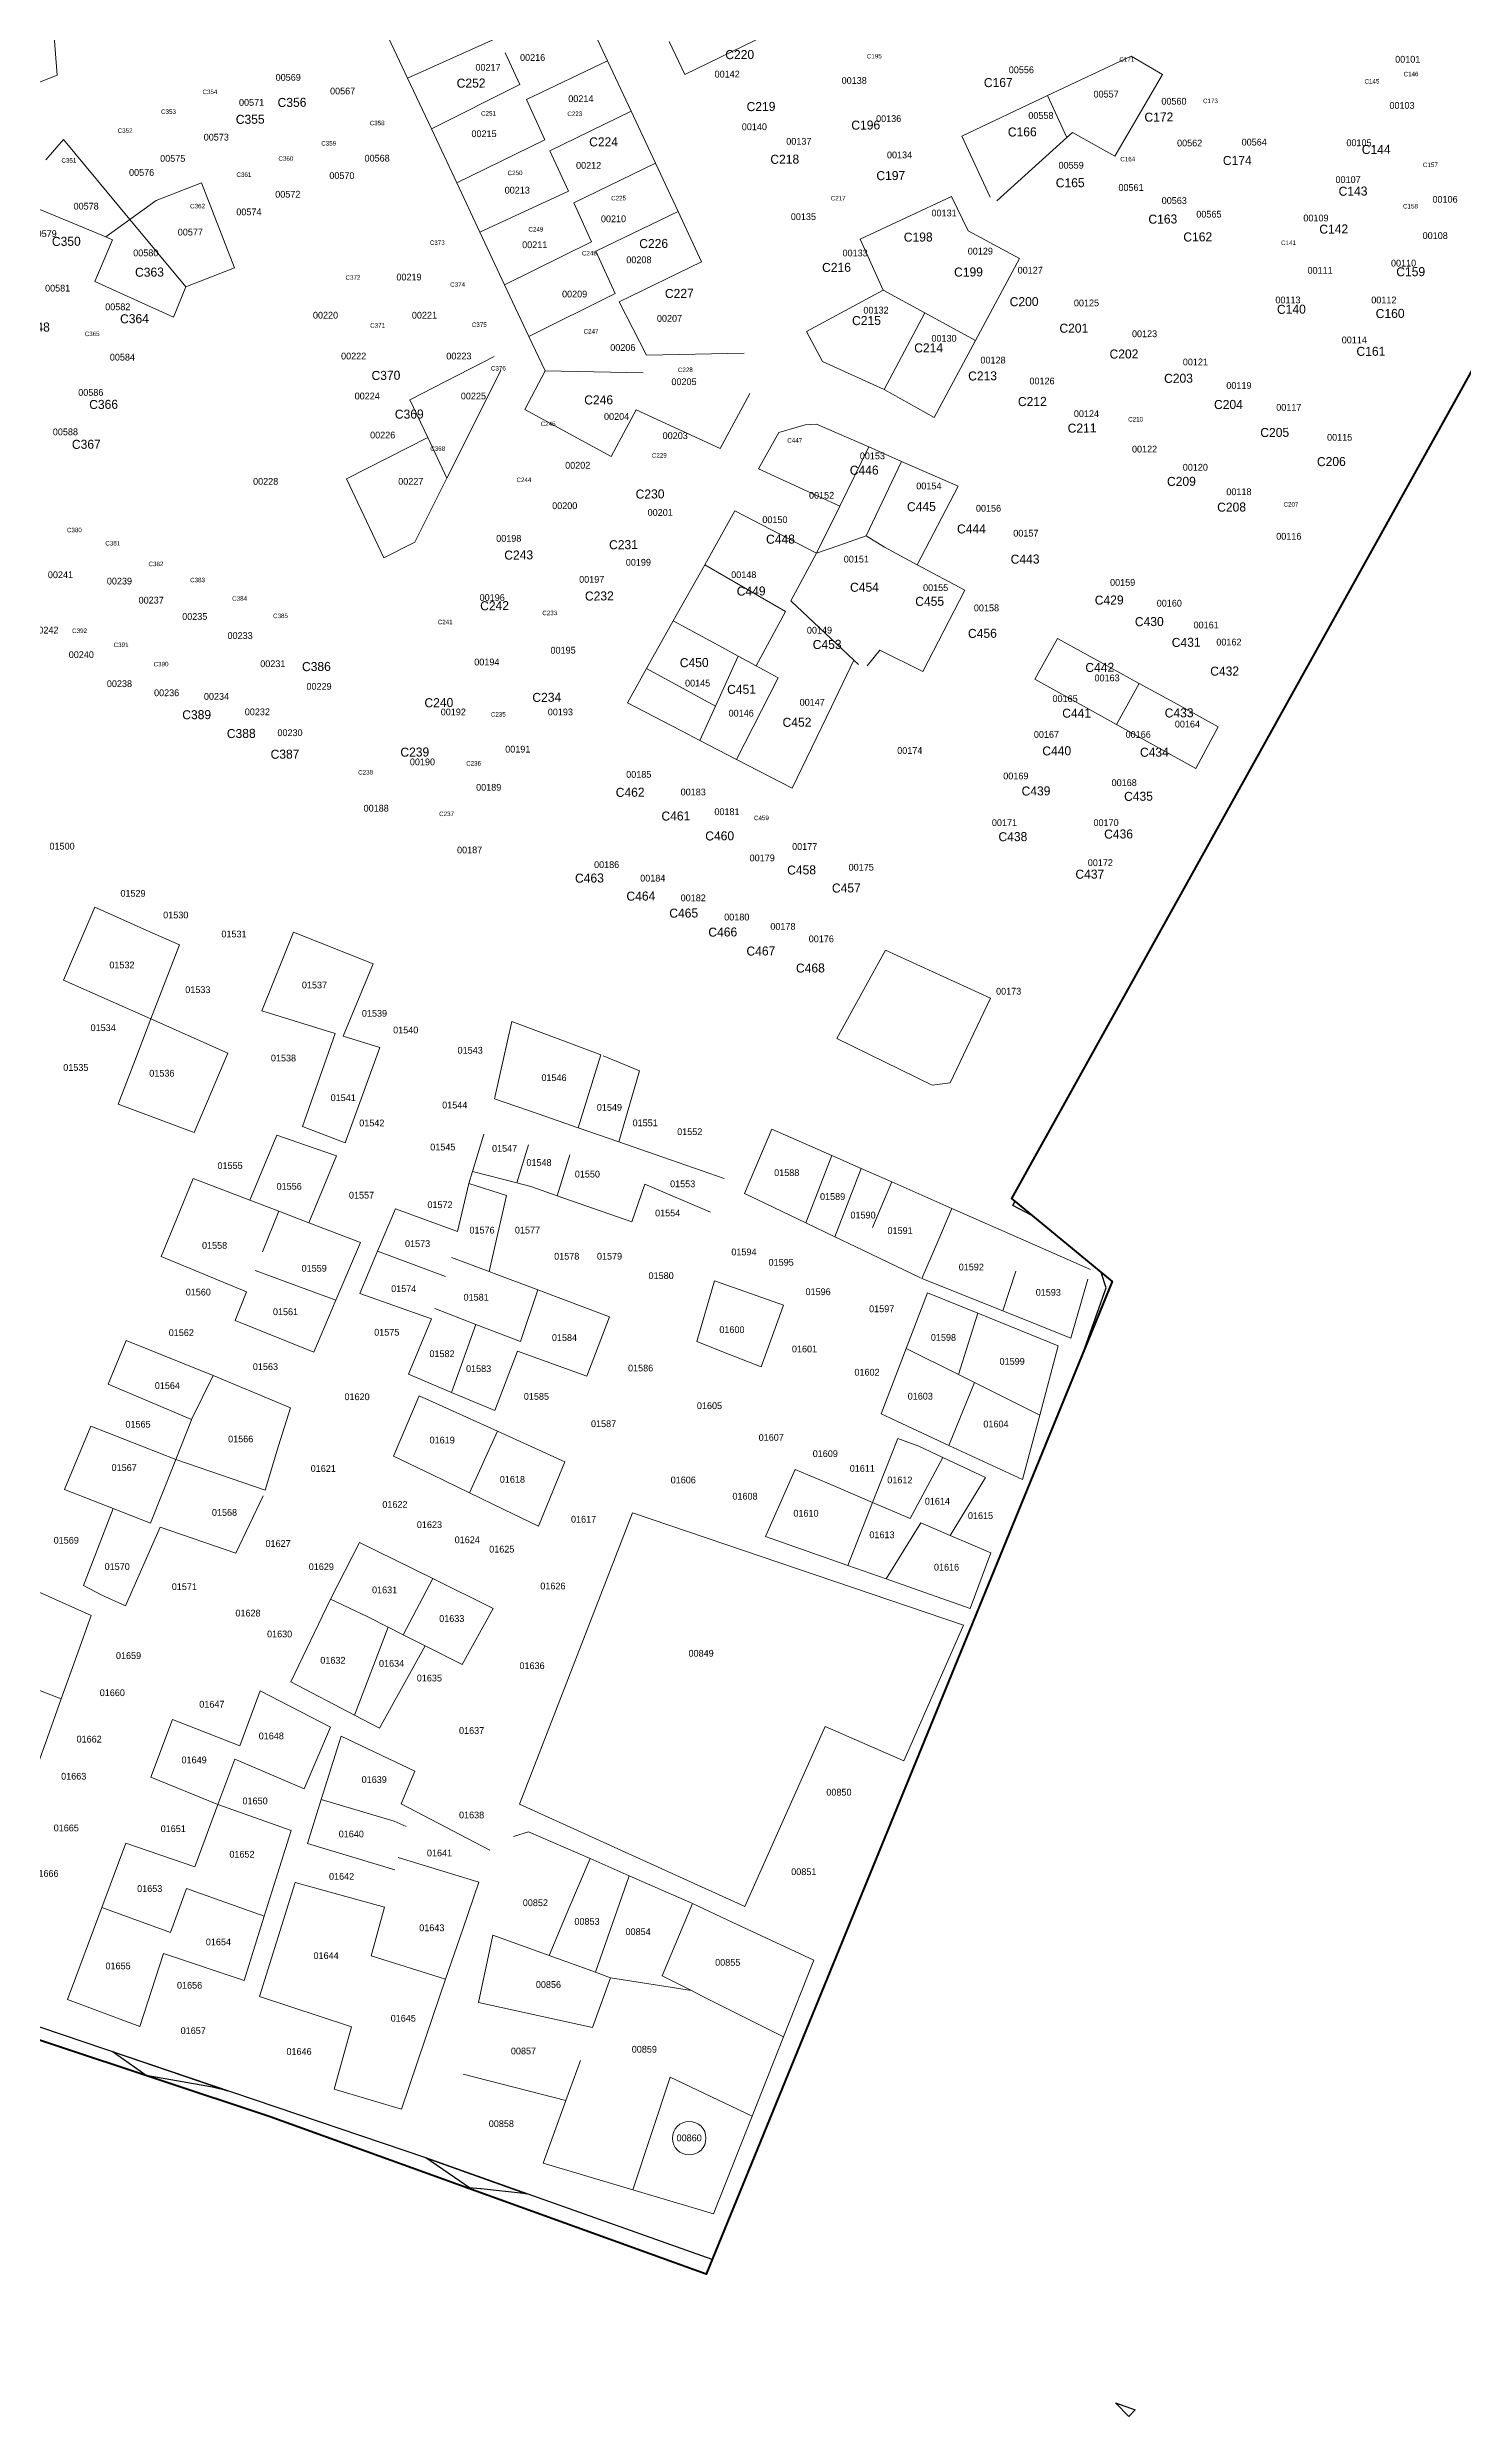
# Model space of a CAD drawing. Header units: metres. Extents: x 245232 to 248406, y 1633796 to 1637634.
# Drawn here: x 247708 to 248022, y 1633796 to 1634322 of the extents above; entities that cross this region are included whole.
import ezdxf
from ezdxf.enums import TextEntityAlignment as Align

# ---------------------------------------------------------------- set-up
doc = ezdxf.new("R2010")
doc.units = ezdxf.units.M
doc.header["$MEASUREMENT"] = 0
doc.layers.add('dernier_num_parc', color=1, linetype='Continuous', lineweight=13)
for name, color, linetype in [('historique_numero_parcelle', 7, 'Continuous'), ('limites_sections', 7, 'Continuous'), ('numero_lot', 7, 'Continuous')]:
    doc.layers.add(name, color=color, linetype=linetype)
doc.layers.add('Limites_Communes', color=7, linetype='Continuous', lineweight=211, plot=False)
doc.layers.add('LIMITES_PARCELLES', color=7, linetype='Continuous', lineweight=0, true_color=0xffffff)
doc.styles.add('Style-FANCY', font='FANCY.shx')
doc.styles.add('Style-WORKING', font='WORKING.shx')

msp = doc.modelspace()

# ---------------------------------------------------------------- linework, layer by layer
at = {"layer": 'dernier_num_parc'}
msp.add_circle((247850.233, 1633858.129), 3.722, dxfattribs=at)
at = {"layer": 'Limites_Communes', "color": 210, "lineweight": 80, "flags": 128}
msp.add_lwpolyline([(248217.239, 1636236.771), (248275.378, 1636195.051), (248148.552, 1635981.39), (248146.604, 1635975.459), (248342.772, 1635633.766), (248361.87, 1635600.5), (248372.369, 1635589.155), (248359.758, 1635572.275), (248054, 1635163), (248403, 1634932), (247921.696, 1634066.369), (247944, 1634048), (247854, 1633828), (247757.314, 1633862.887), (247659.165, 1633895.42), (247213.478, 1634048.88)], dxfattribs=at)
at = {"layer": 'limites_parcelles'}
for p, q in [((247708.32, 1634338), (247710.057, 1634315.366)), ((247787.769, 1634314.734), (247781.223, 1634328.669)), ((247807.875, 1634323.766), (247787.769, 1634314.734)), ((247829.245, 1634324.7), (247832.119, 1634318.563)), ((247849.255, 1634315.508), (247845.781, 1634322.848)), ((247867.494, 1634324.402), (247849.255, 1634315.508)), ((247812.655, 1634313.303), (247809.432, 1634320.358)), ((247832.119, 1634318.563), (247814.169, 1634309.989)), ((247832.119, 1634318.563), (247837.351, 1634307.39)), ((247929.715, 1634310.87), (247948.228, 1634319.594)), ((247948.228, 1634319.594), (247955.196, 1634315.569)), ((247710.057, 1634315.366), (247703.567, 1634312.794)), ((247793.067, 1634303.457), (247787.769, 1634314.734)), ((247793.067, 1634303.457), (247812.655, 1634313.303)), ((247955.196, 1634315.569), (247944.644, 1634297.429)), ((247814.169, 1634309.989), (247818.249, 1634301.059)), ((247837.351, 1634307.39), (247819.354, 1634298.639)), ((247837.351, 1634307.39), (247842.734, 1634295.893)), ((247910.662, 1634301.892), (247929.715, 1634310.87)), ((247933.96, 1634301.558), (247929.715, 1634310.87)), ((247798.69, 1634291.488), (247793.067, 1634303.457)), ((247916.954, 1634288.32), (247910.662, 1634301.892)), ((247933.96, 1634301.558), (247918.455, 1634287.546)), ((247935.211, 1634302.688), (247933.96, 1634301.558)), ((247944.644, 1634297.429), (247935.211, 1634302.688)), ((247707.536, 1634296.654), (247711.505, 1634301.152)), ((247711.505, 1634301.152), (247726.221, 1634283.421)), ((247818.249, 1634301.059), (247798.69, 1634291.488)), ((247819.354, 1634298.639), (247823.445, 1634289.686)), ((247732.01, 1634287.607), (247742.106, 1634291.554)), ((247742.106, 1634291.554), (247749.442, 1634272.654)), ((247803.808, 1634280.594), (247798.69, 1634291.488)), ((247842.734, 1634295.893), (247824.644, 1634287.061)), ((247842.734, 1634295.893), (247847.772, 1634285.135)), ((247720.867, 1634279.549), (247703.179, 1634286.902)), ((247726.221, 1634283.421), (247732.01, 1634287.607)), ((247823.445, 1634289.686), (247803.808, 1634280.594)), ((247824.644, 1634287.061), (247828.577, 1634278.453)), ((247888.151, 1634279.02), (247908.399, 1634288.48)), ((247908.399, 1634288.48), (247912.059, 1634280.912)), ((247726.221, 1634283.421), (247720.867, 1634279.549)), ((247738.625, 1634268.476), (247726.221, 1634283.421)), ((247809.285, 1634268.937), (247803.808, 1634280.594)), ((247847.772, 1634285.135), (247829.537, 1634276.352)), ((247847.772, 1634285.135), (247852.989, 1634273.994)), ((247912.059, 1634280.912), (247923.446, 1634274.746)), ((247718.446, 1634269.647), (247722.369, 1634278.925)), ((247722.369, 1634278.925), (247720.867, 1634279.549)), ((247828.577, 1634278.453), (247809.285, 1634268.937)), ((247829.537, 1634276.352), (247833.813, 1634266.99)), ((247893.274, 1634267.763), (247888.151, 1634279.02)), ((247749.442, 1634272.654), (247738.625, 1634268.476)), ((247852.989, 1634273.994), (247834.669, 1634265.117)), ((247923.446, 1634274.746), (247913.69, 1634256.577)), ((247735.897, 1634261.76), (247718.446, 1634269.647)), ((247738.625, 1634268.476), (247735.897, 1634261.76)), ((247814.686, 1634257.439), (247809.285, 1634268.937)), ((247833.813, 1634266.99), (247814.686, 1634257.439)), ((247834.669, 1634265.117), (247840.754, 1634253.343)), ((247876.208, 1634258.554), (247893.274, 1634267.763)), ((247902.444, 1634262.739), (247893.274, 1634267.763)), ((247893.439, 1634245.72), (247902.444, 1634262.739)), ((247913.69, 1634256.577), (247902.444, 1634262.739)), ((247818.264, 1634249.823), (247814.686, 1634257.439)), ((247879.78, 1634251.94), (247876.208, 1634258.554)), ((247913.69, 1634256.577), (247904.526, 1634239.512)), ((247788.267, 1634243.433), (247806.975, 1634253.022)), ((247808.475, 1634249.955), (247796.521, 1634226.049)), ((247813.821, 1634241.277), (247818.264, 1634249.823)), ((247840.029, 1634249.418), (247818.264, 1634249.823)), ((247840.754, 1634253.343), (247862.45, 1634253.792)), ((247893.429, 1634245.7), (247879.78, 1634251.94)), ((247863.641, 1634244.796), (247857.12, 1634232.637)), ((247893.439, 1634245.72), (247893.429, 1634245.7)), ((247904.526, 1634239.512), (247893.439, 1634245.72)), ((247792.249, 1634235.046), (247788.267, 1634243.433)), ((247832.926, 1634230.855), (247813.821, 1634241.277)), ((247838.505, 1634241.172), (247832.926, 1634230.855)), ((247857.12, 1634232.637), (247838.505, 1634241.172)), ((247774.245, 1634225.888), (247792.249, 1634235.046)), ((247792.249, 1634235.046), (247796.521, 1634226.049)), ((247865.609, 1634228.148), (247870.123, 1634236.197)), ((247870.123, 1634236.197), (247875.944, 1634237.917)), ((247875.944, 1634237.917), (247878.457, 1634238.049)), ((247878.457, 1634238.049), (247890.044, 1634232.978)), ((247883.605, 1634219.886), (247865.609, 1634228.148)), ((247883.605, 1634219.886), (247890.044, 1634232.978)), ((247889.438, 1634213.259), (247897.338, 1634229.786)), ((247890.044, 1634232.978), (247897.338, 1634229.786)), ((247897.338, 1634229.786), (247909.871, 1634224.301)), ((247782.546, 1634208.416), (247774.245, 1634225.888)), ((247796.521, 1634226.049), (247789.425, 1634211.855)), ((247909.871, 1634224.301), (247900.772, 1634206.869)), ((247853.669, 1634206.852), (247860.362, 1634218.789)), ((247860.362, 1634218.789), (247878.458, 1634209.422)), ((247878.458, 1634209.422), (247883.605, 1634219.886)), ((247883.432, 1634211.161), (247889.438, 1634213.259)), ((247889.438, 1634213.259), (247893.539, 1634210.745)), ((247789.425, 1634211.855), (247782.546, 1634208.416)), ((247878.458, 1634209.422), (247872.797, 1634198.86)), ((247878.458, 1634209.422), (247883.432, 1634211.161)), ((247893.539, 1634210.745), (247900.772, 1634206.869)), ((247846.71, 1634194.442), (247853.669, 1634206.852)), ((247853.669, 1634206.852), (247871.555, 1634196.541)), ((247900.772, 1634206.869), (247911.336, 1634201.209)), ((247871.555, 1634196.541), (247865.085, 1634184.468)), ((247872.797, 1634198.86), (247886.749, 1634185.733)), ((247911.336, 1634201.209), (247902.042, 1634183.221)), ((247840.798, 1634183.897), (247846.71, 1634194.442)), ((247846.71, 1634194.442), (247857.651, 1634188.503)), ((247856.039, 1634175.515), (247861.078, 1634186.643)), ((247857.651, 1634188.503), (247861.078, 1634186.643)), ((247865.085, 1634184.468), (247861.078, 1634186.643)), ((247892.48, 1634187.91), (247889.702, 1634184.471)), ((247902.042, 1634183.221), (247892.48, 1634187.91)), ((247926.85, 1634181.511), (247931.876, 1634190.531)), ((247931.876, 1634190.531), (247941.446, 1634185.279)), ((247836.521, 1634176.269), (247840.798, 1634183.897)), ((247856.039, 1634175.515), (247840.798, 1634183.897)), ((247860.739, 1634163.721), (247869.931, 1634181.838)), ((247869.931, 1634181.838), (247865.085, 1634184.468)), ((247886.749, 1634185.733), (247881.763, 1634175.415)), ((247886.749, 1634185.733), (247887.76, 1634184.782)), ((247944.992, 1634171.444), (247926.85, 1634181.511)), ((247941.446, 1634185.279), (247950.022, 1634180.573)), ((247848.376, 1634170.126), (247836.521, 1634176.269)), ((247852.606, 1634167.935), (247856.039, 1634175.515)), ((247881.763, 1634175.415), (247873.033, 1634157.351)), ((247944.992, 1634171.444), (247950.022, 1634180.573)), ((247950.022, 1634180.573), (247958.548, 1634175.894)), ((247958.548, 1634175.894), (247967.552, 1634170.953)), ((247962.564, 1634161.695), (247944.992, 1634171.444)), ((247967.552, 1634170.953), (247962.564, 1634161.695)), ((247852.606, 1634167.935), (247848.376, 1634170.126)), ((247860.739, 1634163.721), (247852.606, 1634167.935)), ((247873.033, 1634157.351), (247860.739, 1634163.721)), ((247711.518, 1634114.788), (247718.425, 1634130.958)), ((247718.425, 1634130.958), (247730.611, 1634125.528)), ((247730.611, 1634125.528), (247737.176, 1634122.602)), ((247755.472, 1634108.022), (247762.479, 1634125.427)), ((247762.479, 1634125.427), (247780.141, 1634118.428)), ((247737.176, 1634122.602), (247730.87, 1634106.205)), ((247780.141, 1634118.428), (247773.533, 1634102.387)), ((247882.939, 1634101.835), (247893.787, 1634121.414)), ((247893.787, 1634121.414), (247917.071, 1634110.831)), ((247730.87, 1634106.205), (247711.518, 1634114.788)), ((247771.733, 1634102.949), (247755.472, 1634108.022)), ((247917.071, 1634110.831), (247908.075, 1634092.045)), ((247727.297, 1634096.915), (247730.87, 1634106.205)), ((247730.87, 1634106.205), (247747.911, 1634098.645)), ((247764.499, 1634082.334), (247771.733, 1634102.949)), ((247773.533, 1634102.387), (247781.609, 1634099.868)), ((247807.069, 1634088.5), (247810.892, 1634105.625)), ((247810.892, 1634105.625), (247830.644, 1634098.228)), ((247723.597, 1634087.295), (247727.297, 1634096.915)), ((247747.911, 1634098.645), (247743.165, 1634087.433)), ((247781.609, 1634099.868), (247773.965, 1634078.712)), ((247830.644, 1634098.228), (247825.63, 1634082.071)), ((247831.139, 1634098.042), (247839.24, 1634094.703)), ((247904.106, 1634091.516), (247882.939, 1634101.835)), ((247839.24, 1634094.703), (247834.622, 1634078.956)), ((247908.075, 1634092.045), (247904.106, 1634091.516)), ((247740.484, 1634081.009), (247723.597, 1634087.295)), ((247743.165, 1634087.433), (247740.484, 1634081.009)), ((247816.706, 1634085.162), (247807.069, 1634088.5)), ((247773.965, 1634078.712), (247764.499, 1634082.334)), ((247825.63, 1634082.071), (247816.706, 1634085.162)), ((247825.63, 1634082.071), (247834.622, 1634078.956)), ((247862.492, 1634067.483), (247868.577, 1634081.771)), ((247868.577, 1634081.771), (247881.879, 1634075.917)), ((247752.84, 1634066.015), (247758.76, 1634080.422)), ((247758.76, 1634080.422), (247765.117, 1634078.239)), ((247765.117, 1634078.239), (247771.99, 1634075.879)), ((247771.99, 1634075.879), (247765.866, 1634061.047)), ((247802.189, 1634072.421), (247804.691, 1634080.665)), ((247814.58, 1634078.291), (247811.979, 1634069.886)), ((247820.96, 1634067.023), (247823.772, 1634076.083)), ((247834.622, 1634078.956), (247842.683, 1634076.164)), ((247842.683, 1634076.164), (247857.985, 1634070.864)), ((247881.879, 1634075.917), (247876.072, 1634060.992)), ((247881.879, 1634075.917), (247888.351, 1634073.069)), ((247736.608, 1634061.987), (247740.262, 1634070.812)), ((247740.262, 1634070.812), (247752.84, 1634066.015)), ((247801.373, 1634069.732), (247802.189, 1634072.421)), ((247811.979, 1634069.886), (247802.189, 1634072.421)), ((247882.539, 1634057.901), (247888.351, 1634073.069)), ((247888.351, 1634073.069), (247895.168, 1634070.069)), ((247752.84, 1634066.015), (247759.236, 1634063.575)), ((247798.879, 1634059.067), (247801.373, 1634069.732)), ((247801.373, 1634069.732), (247801.373, 1634069.732)), ((247801.373, 1634069.732), (247809.707, 1634067.086)), ((247809.707, 1634067.086), (247805.862, 1634050.2)), ((247815.131, 1634069.071), (247811.979, 1634069.886)), ((247820.96, 1634067.023), (247815.131, 1634069.071)), ((247837.487, 1634061.218), (247820.96, 1634067.023)), ((247840.384, 1634069.549), (247837.487, 1634061.218)), ((247854.962, 1634063.358), (247840.384, 1634069.549)), ((247865.427, 1634066.08), (247862.492, 1634067.483)), ((247876.072, 1634060.992), (247865.427, 1634066.08)), ((247895.168, 1634070.069), (247890.857, 1634059.974)), ((247895.168, 1634070.069), (247908.493, 1634064.205)), ((247733.111, 1634053.54), (247736.608, 1634061.987)), ((247759.236, 1634063.575), (247755.636, 1634054.6)), ((247759.236, 1634063.575), (247765.866, 1634061.047)), ((247765.866, 1634061.047), (247777.313, 1634056.681)), ((247781.143, 1634054.758), (247785.1, 1634064.147)), ((247785.1, 1634064.147), (247798.879, 1634059.067)), ((247882.539, 1634057.901), (247876.072, 1634060.992)), ((247876.072, 1634060.992), (247876.072, 1634060.992)), ((247905.343, 1634056.887), (247908.493, 1634064.205)), ((247908.493, 1634064.205), (247924.935, 1634056.969)), ((247777.313, 1634056.681), (247771.889, 1634043.852)), ((247777.175, 1634045.343), (247781.143, 1634054.758)), ((247781.143, 1634054.758), (247796.162, 1634049.139)), ((247888.712, 1634054.951), (247882.539, 1634057.901)), ((247882.539, 1634057.901), (247882.539, 1634057.901)), ((247901.518, 1634048.83), (247888.712, 1634054.951)), ((247901.823, 1634048.708), (247905.343, 1634056.887)), ((247924.935, 1634056.969), (247939.221, 1634050.682)), ((247752.077, 1634045.726), (247733.111, 1634053.54)), ((247753.981, 1634050.473), (247771.889, 1634043.852)), ((247797.537, 1634053.328), (247805.862, 1634050.2)), ((247805.862, 1634050.2), (247806.973, 1634049.783)), ((247806.973, 1634049.783), (247816.655, 1634046.145)), ((247922.692, 1634050.28), (247919.755, 1634041.521)), ((247749.526, 1634039.364), (247752.077, 1634045.726)), ((247793.084, 1634039.761), (247777.175, 1634045.343)), ((247812.842, 1634034.692), (247816.655, 1634046.145)), ((247816.655, 1634046.145), (247832.532, 1634040.181)), ((247851.909, 1634034.675), (247855.816, 1634048.16)), ((247855.816, 1634048.16), (247863.807, 1634045.337)), ((247863.807, 1634045.337), (247871.164, 1634042.737)), ((247898.358, 1634033.165), (247903.106, 1634045.518)), ((247919.755, 1634041.521), (247901.823, 1634048.708)), ((247903.106, 1634045.518), (247914.205, 1634041.009)), ((247938.598, 1634048.509), (247934.856, 1634035.468)), ((247767.025, 1634032.346), (247749.526, 1634039.364)), ((247771.889, 1634043.852), (247767.025, 1634032.346)), ((247787.971, 1634027.459), (247793.084, 1634039.761)), ((247802.936, 1634038.511), (247793.826, 1634042.022)), ((247832.532, 1634040.181), (247827.509, 1634027.023)), ((247871.164, 1634042.737), (247866.17, 1634029.09)), ((247909.949, 1634027.378), (247914.205, 1634041.009)), ((247914.205, 1634041.009), (247921.711, 1634037.96)), ((247934.856, 1634035.468), (247919.755, 1634041.521)), ((247721.384, 1634025.219), (247725.393, 1634034.901)), ((247725.393, 1634034.901), (247744.639, 1634027.18)), ((247797.536, 1634023.433), (247802.936, 1634038.511)), ((247802.936, 1634038.511), (247812.842, 1634034.692)), ((247859.193, 1634031.822), (247851.909, 1634034.675)), ((247921.711, 1634037.96), (247932.077, 1634033.749)), ((247932.077, 1634033.749), (247927.962, 1634018.384)), ((247812.134, 1634032.564), (247807.126, 1634019.396)), ((247827.509, 1634027.023), (247812.134, 1634032.564)), ((247866.17, 1634029.09), (247859.193, 1634031.822)), ((247892.787, 1634018.667), (247898.346, 1634033.133)), ((247898.346, 1634033.133), (247898.358, 1634033.165)), ((247898.358, 1634033.165), (247909.949, 1634027.378)), ((247739.86, 1634017.398), (247721.384, 1634025.219)), ((247744.639, 1634027.18), (247739.86, 1634017.398)), ((247744.639, 1634027.18), (247761.788, 1634020.026)), ((247797.536, 1634023.433), (247787.971, 1634027.459)), ((247807.126, 1634019.396), (247797.536, 1634023.433)), ((247913.484, 1634025.613), (247907.814, 1634011.693)), ((247909.949, 1634027.378), (247913.484, 1634025.613)), ((247917.609, 1634023.553), (247913.484, 1634025.613)), ((247927.962, 1634018.384), (247917.609, 1634023.553)), ((247761.788, 1634020.026), (247759.197, 1634011.606)), ((247784.691, 1634009.302), (247790.341, 1634022.672)), ((247790.341, 1634022.672), (247798.577, 1634018.95)), ((247798.577, 1634018.95), (247807.756, 1634014.802)), ((247907.814, 1634011.693), (247892.787, 1634018.667)), ((247927.962, 1634018.384), (247924.14, 1634004.115)), ((247711.732, 1634001.906), (247717.529, 1634015.908)), ((247717.529, 1634015.908), (247736.384, 1634008.553)), ((247736.384, 1634008.553), (247739.896, 1634017.383)), ((247739.896, 1634017.383), (247739.86, 1634017.398)), ((247801.515, 1634001.166), (247807.756, 1634014.802)), ((247807.756, 1634014.802), (247822.656, 1634008.069)), ((247890.894, 1633999.036), (247896.467, 1634013.229)), ((247896.467, 1634013.229), (247901.121, 1634011.524)), ((247730.775, 1633994.477), (247736.384, 1634008.553)), ((247756.174, 1634001.78), (247736.384, 1634008.553)), ((247759.197, 1634011.606), (247756.174, 1634001.78)), ((247793.296, 1634005.141), (247784.691, 1634009.302)), ((247822.656, 1634008.069), (247816.833, 1633993.758)), ((247906.455, 1634009.023), (247899.194, 1633995.512)), ((247901.121, 1634011.524), (247906.455, 1634009.023)), ((247906.455, 1634009.023), (247915.951, 1634004.572)), ((247924.14, 1634004.115), (247907.814, 1634011.693)), ((247801.515, 1634001.166), (247793.296, 1634005.141)), ((247867.182, 1633991.505), (247873.726, 1634006.326)), ((247873.726, 1634006.326), (247882.118, 1634002.763)), ((247882.118, 1634002.763), (247890.894, 1633999.036)), ((247915.951, 1634004.572), (247908.093, 1633991.734)), ((247722.477, 1633997.714), (247711.732, 1634001.906)), ((247715.928, 1633980.604), (247722.477, 1633997.714)), ((247722.477, 1633997.714), (247730.775, 1633994.477)), ((247755.785, 1634000.517), (247749.697, 1633987.826)), ((247809.104, 1633997.496), (247801.515, 1634001.166)), ((247816.833, 1633993.758), (247809.104, 1633997.496)), ((247890.894, 1633999.036), (247885.415, 1633985.081)), ((247899.194, 1633995.512), (247890.894, 1633999.036)), ((247732.891, 1633993.525), (247725.242, 1633976.156)), ((247749.697, 1633987.826), (247732.891, 1633993.525)), ((247812.618, 1633932.148), (247837.621, 1633996.707)), ((247837.621, 1633996.707), (247911.043, 1633971.836)), ((247901.605, 1633994.489), (247893.935, 1633982.08)), ((247908.093, 1633991.734), (247901.605, 1633994.489)), ((247908.093, 1633991.734), (247917.139, 1633987.893)), ((247770.657, 1633977.631), (247777.157, 1633990.163)), ((247777.157, 1633990.163), (247785.07, 1633986.265)), ((247885.415, 1633985.081), (247867.182, 1633991.505)), ((247917.139, 1633987.893), (247912.498, 1633975.54)), ((247700.302, 1633981.758), (247717.626, 1633973.956)), ((247785.07, 1633986.265), (247793.37, 1633982.176)), ((247786.793, 1633969.714), (247793.37, 1633982.176)), ((247793.37, 1633982.176), (247806.793, 1633975.563)), ((247893.935, 1633982.08), (247885.415, 1633985.081)), ((247912.498, 1633975.54), (247893.935, 1633982.08)), ((247720.013, 1633978.503), (247715.928, 1633980.604)), ((247725.242, 1633976.156), (247720.013, 1633978.503)), ((247761.904, 1633959.284), (247770.657, 1633977.631)), ((247770.657, 1633977.631), (247778.85, 1633973.734)), ((247717.626, 1633973.956), (247714.456, 1633965.134)), ((247783.515, 1633971.373), (247776.046, 1633951.875)), ((247778.85, 1633973.734), (247783.515, 1633971.373)), ((247786.793, 1633969.714), (247783.515, 1633971.373)), ((247806.793, 1633975.563), (247799.863, 1633963.1)), ((247911.043, 1633971.836), (247897.802, 1633941.79)), ((247791.67, 1633967.246), (247781.591, 1633948.97)), ((247791.67, 1633967.246), (247786.793, 1633969.714)), ((247799.863, 1633963.1), (247791.67, 1633967.246)), ((247692.996, 1633962.452), (247711.005, 1633955.531)), ((247714.456, 1633965.134), (247711.005, 1633955.531)), ((247711.005, 1633955.531), (247707.923, 1633946.954)), ((247750.563, 1633945.107), (247755.093, 1633957.297)), ((247755.093, 1633957.297), (247770.681, 1633949.214)), ((247776.046, 1633951.875), (247761.904, 1633959.284)), ((247730.825, 1633938.146), (247735.624, 1633950.934)), ((247735.624, 1633950.934), (247750.563, 1633945.107)), ((247781.591, 1633948.97), (247776.046, 1633951.875)), ((247707.923, 1633946.954), (247704.376, 1633937.082)), ((247770.681, 1633949.214), (247764.86, 1633935.588)), ((247768.654, 1633933.205), (247773.063, 1633947.23)), ((247773.063, 1633947.23), (247789.359, 1633939.444)), ((247880.345, 1633949.386), (247871.349, 1633929.184)), ((247897.802, 1633941.79), (247880.345, 1633949.386)), ((247749.454, 1633942.124), (247745.716, 1633932.065)), ((247764.86, 1633935.588), (247749.454, 1633942.124)), ((247789.359, 1633939.444), (247786.381, 1633932.241)), ((247745.716, 1633932.065), (247730.825, 1633938.146)), ((247740.597, 1633918.292), (247745.716, 1633932.065)), ((247745.716, 1633932.065), (247761.961, 1633926.355)), ((247765.586, 1633923.446), (247768.654, 1633933.205)), ((247768.654, 1633933.205), (247784.803, 1633928.424)), ((247786.381, 1633932.241), (247805.991, 1633921.995)), ((247862.589, 1633909.514), (247812.618, 1633932.148)), ((247871.349, 1633929.184), (247862.589, 1633909.514)), ((247719.983, 1633909.255), (247725.334, 1633923.512)), ((247725.334, 1633923.512), (247740.597, 1633918.292)), ((247761.961, 1633926.355), (247755.994, 1633907.354)), ((247784.977, 1633917.638), (247765.586, 1633923.446)), ((247784.803, 1633928.424), (247787.449, 1633927.233)), ((247811.295, 1633925.005), (247814.602, 1633926.063)), ((247814.602, 1633926.063), (247828.253, 1633920.085)), ((247785.729, 1633920.354), (247803.564, 1633914.889)), ((247828.253, 1633920.085), (247823.572, 1633909.008)), ((247828.253, 1633920.085), (247836.901, 1633916.297)), ((247738.799, 1633913.453), (247735.193, 1633903.752)), ((247755.994, 1633907.354), (247738.799, 1633913.453)), ((247754.918, 1633889.507), (247762.875, 1633914.821)), ((247762.875, 1633914.821), (247782.668, 1633909.297)), ((247803.564, 1633914.889), (247800.002, 1633904.459)), ((247836.901, 1633916.297), (247829.447, 1633894.899)), ((247836.901, 1633916.297), (247850.85, 1633910.188)), ((247712.341, 1633888.889), (247719.983, 1633909.255)), ((247735.193, 1633903.752), (247719.983, 1633909.255)), ((247782.668, 1633909.297), (247779.699, 1633898.573)), ((247823.572, 1633909.008), (247819.18, 1633898.613)), ((247844.235, 1633894.108), (247850.963, 1633910.135)), ((247850.963, 1633910.135), (247859.927, 1633905.961)), ((247755.994, 1633907.354), (247751.516, 1633893.093)), ((247800.002, 1633904.459), (247796.214, 1633893.368)), ((247806.669, 1633903.14), (247803.507, 1633888.195)), ((247819.18, 1633898.613), (247806.669, 1633903.14)), ((247859.927, 1633905.961), (247877.838, 1633897.62)), ((247733.676, 1633899.098), (247731, 1633890.893)), ((247751.516, 1633893.093), (247733.676, 1633899.098)), ((247779.699, 1633898.573), (247796.212, 1633893.369)), ((247829.447, 1633894.899), (247819.18, 1633898.613)), ((247877.838, 1633897.62), (247871.111, 1633880.602)), ((247796.212, 1633893.369), (247793.469, 1633885.291)), ((247796.214, 1633893.368), (247796.212, 1633893.369)), ((247828.8, 1633882.69), (247832.805, 1633893.684)), ((247829.447, 1633894.899), (247832.805, 1633893.684)), ((247832.805, 1633893.684), (247850.754, 1633890.832)), ((247850.754, 1633890.832), (247844.235, 1633894.108)), ((247728.385, 1633882.872), (247712.341, 1633888.889)), ((247731, 1633890.893), (247728.385, 1633882.872)), ((247775.34, 1633882.827), (247754.918, 1633889.507)), ((247803.507, 1633888.195), (247828.8, 1633882.69)), ((247853.283, 1633889.561), (247850.754, 1633890.832)), ((247871.111, 1633880.602), (247853.283, 1633889.561)), ((247771.509, 1633868.989), (247775.34, 1633882.827)), ((247793.469, 1633885.291), (247786.424, 1633864.547)), ((247864.168, 1633863.038), (247871.111, 1633880.602)), ((247822.884, 1633866.446), (247800.145, 1633872.304)), ((247822.884, 1633866.446), (247826.114, 1633875.315)), ((247837.744, 1633846.704), (247846.034, 1633871.671)), ((247846.034, 1633871.671), (247864.167, 1633863.038)), ((247786.424, 1633864.547), (247771.509, 1633868.989)), ((247817.846, 1633852.615), (247822.884, 1633866.446)), ((247864.167, 1633863.038), (247855.613, 1633841.396)), ((247864.167, 1633863.038), (247864.168, 1633863.038)), ((247837.744, 1633846.704), (247817.846, 1633852.615)), ((247855.613, 1633841.396), (247837.744, 1633846.704))]:
    msp.add_line(p, q, dxfattribs=at)
at = {"layer": 'limites_sections'}
for p, q in [((247922.017, 1634064.881), (247922.483, 1634065.721)), ((247926.233, 1634062.632), (247922.017, 1634064.881)), ((247942.654, 1634046.625), (247941.583, 1634049.99)), ((247937.554, 1634032.244), (247942.654, 1634046.625)), ((247791.841, 1633853.743), (247655.536, 1633899.89)), ((247855.319, 1633831.225), (247791.841, 1633853.743))]:
    msp.add_line(p, q, dxfattribs=at)
at = {"layer": 'limites_sections', "flags": 128}
msp.add_lwpolyline([(247799.37, 1633848.59), (247791.841, 1633853.743), (247814.159, 1633845.826), (247813.518, 1633845.893), (247804.073, 1633846.876), (247803.985, 1633846.885), (247801.48, 1633847.146), (247799.37, 1633848.59)], close=True, dxfattribs=at)
at = {"layer": 'limites_sections'}
for points in [[(247729.808, 1633872.053), (247722.25, 1633877.304), (247747.836, 1633868.641), (247744.493, 1633869.434)], [(247947.722, 1633796.415), (247944.739, 1633799.504), (247949.128, 1633797.947)]]:
    msp.add_3dface(points, dxfattribs=at)

# ---------------------------------------------------------------- texts
at = {"layer": 'historique_numero_parcelle', "style": 'Style-FANCY'}
for s, p in [('00217', (247805.625, 1634317.123)), ('00216', (247815.512, 1634319.308)), ('00556', (247923.886, 1634316.573)), ('00101', (248009.561, 1634318.914)), ('00569', (247761.316, 1634314.896)), ('00567', (247773.387, 1634311.877)), ('00142', (247858.646, 1634315.616)), ('00138', (247886.819, 1634314.207)), ('00557', (247942.674, 1634311.185)), ('00571', (247753.19, 1634309.347)), ('00214', (247826.207, 1634310.167)), ('00558', (247928.222, 1634306.454)), ('00560', (247957.718, 1634309.608)), ('00103', (248008.288, 1634308.679)), ('00573', (247745.364, 1634301.643)), ('00215', (247804.736, 1634302.406)), ('00140', (247864.682, 1634303.944)), ('00137', (247874.547, 1634300.725)), ('00136', (247894.464, 1634305.756)), ('00575', (247735.707, 1634296.928)), ('00568', (247781.032, 1634296.986)), ('00134', (247896.872, 1634297.706)), ('00559', (247934.923, 1634295.415)), ('00562', (247961.2, 1634300.343)), ('00564', (247975.515, 1634300.54)), ('00105', (247998.746, 1634300.399)), ('00576', (247728.809, 1634293.824)), ('00570', (247773.222, 1634293.129)), ('00212', (247827.928, 1634295.39)), ('00561', (247948.201, 1634290.486)), ('00107', (247996.332, 1634292.235)), ('00578', (247716.508, 1634286.349)), ('00574', (247752.6, 1634285.084)), ('00572', (247761.229, 1634288.994)), ('00213', (247812.104, 1634289.89)), ('00563', (247957.784, 1634287.596)), ('00106', (248017.83, 1634287.865)), ('00579', (247707.196, 1634280.255)), ('00577', (247739.616, 1634280.6)), ('00210', (247833.447, 1634283.546)), ('00135', (247875.553, 1634284.022)), ('00131', (247906.745, 1634284.828)), ('00565', (247965.47, 1634284.573)), ('00109', (247989.204, 1634283.726)), ('00108', (248015.646, 1634279.816)), ('00580', (247729.729, 1634276)), ('00211', (247815.98, 1634277.796)), ('00208', (247839.077, 1634274.462)), ('00133', (247887.02, 1634275.973)), ('00129', (247914.785, 1634276.375)), ('00219', (247788.1, 1634270.634)), ('00127', (247925.85, 1634272.149)), ('00111', (247990.135, 1634272.111)), ('00110', (248008.635, 1634273.722)), ('00581', (247710.193, 1634268.18)), ('00582', (247723.521, 1634264.041)), ('00209', (247824.821, 1634266.872)), ('00125', (247938.324, 1634264.905)), ('00113', (247982.998, 1634265.558)), ('00112', (248004.267, 1634265.558)), ('00220', (247769.588, 1634262.183)), ('00221', (247791.526, 1634262.182)), ('00207', (247845.86, 1634261.468)), ('00132', (247891.648, 1634263.295)), ('00206', (247835.513, 1634255.028)), ('00130', (247906.737, 1634257.057)), ('00123', (247951.2, 1634258.063)), ('00114', (247997.708, 1634256.703)), ('00584', (247724.549, 1634252.886)), ('00222', (247775.825, 1634253.127)), ('00223', (247799.163, 1634253.127)), ('00128', (247917.601, 1634252.227)), ('00121', (247962.474, 1634251.825)), ('00586', (247717.543, 1634245.067)), ('00224', (247778.836, 1634244.273)), ('00225', (247802.382, 1634244.273)), ('00205', (247849.079, 1634247.439)), ('00126', (247928.465, 1634247.599)), ('00119', (247972.125, 1634246.593)), ('00204', (247834.127, 1634239.734)), ('00124', (247938.317, 1634240.354)), ('00117', (247983.191, 1634241.763)), ('00588', (247711.909, 1634236.328)), ('00226', (247782.263, 1634235.62)), ('00203', (247847.125, 1634235.48)), ('00122', (247951.2, 1634232.506)), ('00115', (247994.457, 1634235.123)), ('00202', (247825.511, 1634228.925)), ('00153', (247890.85, 1634231.004)), ('00120', (247962.466, 1634228.481)), ('00228', (247756.309, 1634225.357)), ('00227', (247788.5, 1634225.357)), ('00152', (247879.584, 1634222.264)), ('00154', (247903.375, 1634224.334)), ('00118', (247972.125, 1634223.048)), ('00200', (247822.637, 1634219.956)), ('00201', (247843.799, 1634218.46)), ('00150', (247869.237, 1634216.86)), ('00156', (247916.602, 1634219.389)), ('00198', (247810.224, 1634212.711)), ('00157', (247924.88, 1634213.87)), ('00116', (247983.191, 1634213.188)), ('00199', (247838.965, 1634207.421)), ('00151', (247887.294, 1634208.121)), ('00241', (247710.818, 1634204.654)), ('00239', (247723.893, 1634203.246)), ('00197', (247828.618, 1634203.627)), ('00148', (247862.332, 1634204.67)), ('00155', (247904.876, 1634201.796)), ('00159', (247946.342, 1634202.949)), ('00237', (247730.935, 1634199.02)), ('00196', (247806.545, 1634199.602)), ('00158', (247916.143, 1634197.311)), ('00160', (247956.689, 1634198.35)), ('00242', (247707.59, 1634192.379)), ('00235', (247740.592, 1634195.398)), ('00233', (247750.651, 1634191.172)), ('00149', (247879.117, 1634192.366)), ('00161', (247964.86, 1634193.52)), ('00240', (247715.436, 1634186.946)), ('00194', (247805.36, 1634185.314)), ('00195', (247822.266, 1634187.93)), ('00162', (247969.91, 1634189.725)), ('00238', (247723.893, 1634180.506)), ('00231', (247757.902, 1634184.933)), ('00229', (247768.154, 1634179.903)), ('00145', (247852.1, 1634180.637)), ('00163', (247942.893, 1634181.791)), ('00236', (247734.355, 1634178.494)), ('00234', (247745.413, 1634177.689)), ('00147', (247877.507, 1634176.382)), ('00165', (247933.581, 1634177.191)), ('00232', (247754.474, 1634174.268)), ('00230', (247761.716, 1634169.64)), ('00192', (247797.923, 1634174.246)), ('00193', (247821.663, 1634174.246)), ('00146', (247861.757, 1634173.968)), ('00164', (247960.706, 1634171.556)), ('00191', (247812.215, 1634165.996)), ('00174', (247899.142, 1634165.703)), ('00167', (247929.443, 1634169.257)), ('00166', (247949.791, 1634169.257)), ('00190', (247791.082, 1634163.178)), ('00185', (247839.051, 1634160.406)), ('00169', (247922.66, 1634160.057)), ('00189', (247805.769, 1634157.544)), ('00183', (247851.123, 1634156.496)), ('00168', (247946.687, 1634158.563)), ('00188', (247780.822, 1634152.915)), ('00181', (247858.603, 1634152.127)), ('00171', (247920.138, 1634149.709)), ('00170', (247942.664, 1634149.708)), ('00187', (247801.544, 1634143.659)), ('00177', (247875.84, 1634144.422)), ('00186', (247831.923, 1634140.397)), ('00179', (247866.413, 1634141.892)), ('00175', (247888.371, 1634139.823)), ('00172', (247941.399, 1634140.854)), ('00184', (247842.149, 1634137.408)), ('00182', (247851.123, 1634133.038)), ('00180', (247860.78, 1634128.783)), ('00178', (247871.012, 1634126.714)), ('00176', (247879.519, 1634123.954)), ('00173', (247921.066, 1634112.35))]:
    msp.add_text(s, height=1.5, rotation=0.1323, dxfattribs=at).set_placement(p, align=Align.MIDDLE_CENTER)
for s, p in [('01500', (247711.169, 1634144.493)), ('01529', (247726.896, 1634134.039)), ('01530', (247736.383, 1634129.239)), ('01531', (247749.294, 1634125.027)), ('01532', (247724.45, 1634118.17)), ('01533', (247741.274, 1634112.684)), ('01537', (247767.14, 1634113.713)), ('01539', (247780.443, 1634107.444)), ('01534', (247720.289, 1634104.261)), ('01540', (247787.373, 1634103.749)), ('01538', (247760.266, 1634097.535)), ('01543', (247801.666, 1634099.26)), ('01535', (247714.225, 1634095.445)), ('01536', (247733.298, 1634094.171)), ('01546', (247820.25, 1634093.187)), ('01541', (247773.514, 1634088.74)), ('01544', (247798.243, 1634087.113)), ('01549', (247832.544, 1634086.6)), ('01542', (247779.86, 1634083.147)), ('01551', (247840.466, 1634083.172)), ('01552', (247850.345, 1634081.212)), ('01545', (247795.602, 1634077.807)), ('01547', (247809.296, 1634077.513)), ('01555', (247748.424, 1634073.698)), ('01548', (247816.925, 1634074.378)), ('01550', (247827.653, 1634071.808)), ('01553', (247848.78, 1634069.653)), ('01588', (247871.856, 1634072.128)), ('01556', (247761.53, 1634069.094)), ('01557', (247777.571, 1634067.135)), ('01572', (247794.975, 1634065.023)), ('01589', (247882.029, 1634066.838)), ('01576', (247804.295, 1634059.39)), ('01577', (247814.37, 1634059.39)), ('01554', (247845.455, 1634063.187)), ('01590', (247888.777, 1634062.724)), ('01591', (247896.994, 1634059.295)), ('01558', (247744.989, 1634056.008)), ('01573', (247790.001, 1634056.402)), ('01594', (247862.37, 1634054.56)), ('01559', (247767.078, 1634050.932)), ('01578', (247823.075, 1634053.61)), ('01579', (247832.562, 1634053.61)), ('01580', (247844.006, 1634049.3)), ('01595', (247870.62, 1634052.259)), ('01592', (247912.784, 1634051.213)), ('01560', (247741.376, 1634045.659)), ('01574', (247786.927, 1634046.417)), ('01581', (247802.991, 1634044.52)), ('01596', (247878.815, 1634045.733)), ('01593', (247929.858, 1634045.611)), ('01561', (247760.717, 1634041.302)), ('01597', (247892.913, 1634041.958)), ('01562', (247737.609, 1634036.673)), ('01575', (247783.168, 1634036.761)), ('01584', (247822.568, 1634035.576)), ('01600', (247859.707, 1634037.329)), ('01601', (247875.797, 1634033.043)), ('01598', (247906.607, 1634035.615)), ('01563', (247756.266, 1634029.13)), ('01582', (247795.422, 1634031.991)), ('01583', (247803.537, 1634028.685)), ('01586', (247839.459, 1634028.824)), ('01602', (247889.661, 1634027.9)), ('01599', (247921.841, 1634030.3)), ('01564', (247734.52, 1634024.938)), ('01620', (247776.585, 1634022.459)), ('01585', (247816.351, 1634022.537)), ('01603', (247901.472, 1634022.586)), ('01605', (247854.729, 1634020.474)), ('01565', (247728.016, 1634016.366)), ('01566', (247750.781, 1634013.109)), ('01619', (247795.456, 1634012.859)), ('01587', (247831.243, 1634016.481)), ('01607', (247868.423, 1634013.445)), ('01604', (247918.246, 1634016.414)), ('01567', (247724.935, 1634006.766)), ('01609', (247880.404, 1634009.845)), ('01611', (247888.62, 1634006.587)), ('01621', (247769.096, 1634006.559)), ('01618', (247811.032, 1634004.159)), ('01606', (247848.91, 1634004.016)), ('01612', (247896.939, 1634004.01)), ('01568', (247747.186, 1633996.823)), ('01622', (247784.973, 1633998.594)), ('01608', (247862.603, 1634000.416)), ('01610', (247876.125, 1633996.644)), ('01614', (247905.267, 1633999.308)), ('01615', (247914.824, 1633996.117)), ('01623', (247792.631, 1633994.115)), ('01617', (247826.811, 1633995.315)), ('01613', (247892.971, 1633991.863)), ('01569', (247712.097, 1633990.651)), ('01627', (247759.071, 1633989.938)), ('01624', (247801.014, 1633990.757)), ('01625', (247808.671, 1633988.685)), ('01570', (247723.394, 1633984.823)), ('01571', (247738.286, 1633980.365)), ('01629', (247768.657, 1633984.795)), ('01626', (247820.007, 1633980.509)), ('01616', (247907.293, 1633984.687)), ('01631', (247782.692, 1633979.652)), ('01628', (247752.396, 1633974.509)), ('01630', (247759.414, 1633969.88)), ('01633', (247797.584, 1633973.309)), ('01659', (247725.908, 1633965.092)), ('00849', (247852.872, 1633965.605)), ('01632', (247771.224, 1633964.052)), ('01634', (247784.233, 1633963.366)), ('01635', (247792.62, 1633960.109)), ('01636', (247815.385, 1633962.852)), ('01660', (247722.314, 1633956.863)), ('01647', (247744.384, 1633954.317)), ('01662', (247717.179, 1633946.577)), ('01648', (247757.564, 1633947.288)), ('01637', (247801.979, 1633948.491)), ('01663', (247713.755, 1633938.348)), ('01649', (247740.447, 1633941.974)), ('01639', (247780.389, 1633937.6)), ('00850', (247883.437, 1633934.816)), ('01650', (247753.969, 1633932.888)), ('01638', (247801.979, 1633929.763)), ('01665', (247712.1, 1633926.893)), ('01651', (247735.826, 1633926.717)), ('01640', (247775.303, 1633925.551)), ('01652', (247751.059, 1633921.059)), ('01641', (247794.865, 1633921.338)), ('01666', (247707.604, 1633916.806)), ('01653', (247730.605, 1633913.452)), ('01642', (247773.151, 1633916.147)), ('00851', (247875.637, 1633917.191)), ('00852', (247816.124, 1633910.314)), ('01654', (247745.839, 1633901.623)), ('01643', (247793.162, 1633904.762)), ('00853', (247827.573, 1633906.159)), ('00854', (247838.897, 1633903.893)), ('01655', (247723.587, 1633896.309)), ('01644', (247769.712, 1633898.591)), ('00855', (247858.776, 1633897.095)), ('01656', (247739.445, 1633892.021)), ('00856', (247819.018, 1633892.185)), ('01657', (247740.249, 1633881.956)), ('01645', (247786.829, 1633884.705)), ('01646', (247763.721, 1633877.333)), ('00857', (247813.482, 1633877.456)), ('00859', (247840.281, 1633877.833)), ('00858', (247808.575, 1633861.341)), ('00860', (247850.22, 1633858.194))]:
    msp.add_text(s, height=1.5, dxfattribs=at).set_placement(p, align=Align.MIDDLE_CENTER)
at = {"layer": 'numero_lot', "linetype": 'Continuous'}
for s, height, style, p in [('C220', 2, 'Style-WORKING', (247858.238, 1634318.925)), ('C195', 1, 'Style-WORKING', (247889.627, 1634319.078)), ('C171', 1, 'Style-FANCY', (247945.62, 1634318.344)), ('C354', 1, 'Style-WORKING', (247742.314, 1634311.176)), ('C252', 2, 'Style-WORKING', (247798.68, 1634312.601)), ('C167', 2, 'Style-WORKING', (247915.578, 1634312.728)), ('C145', 1, 'Style-FANCY', (247999.977, 1634313.502)), ('C146', 1, 'Style-FANCY', (248008.642, 1634315.118)), ('C353', 1, 'Style-WORKING', (247733.122, 1634306.782)), ('C356', 2, 'Style-WORKING', (247758.972, 1634308.325)), ('C251', 1, 'Style-WORKING', (247804.084, 1634306.412)), ('C223', 1, 'Style-WORKING', (247823.218, 1634306.319)), ('C219', 2, 'Style-WORKING', (247862.969, 1634307.409)), ('C172', 2, 'Style-WORKING', (247951.183, 1634305.075)), ('C173', 1, 'Style-WORKING', (247964.172, 1634309.175)), ('C352', 1, 'Style-WORKING', (247723.502, 1634302.592)), ('C355', 2, 'Style-WORKING', (247749.7, 1634304.58)), ('C358', 1, 'Style-WORKING', (247779.396, 1634304.266)), ('C224', 2, 'Style-WORKING', (247828.055, 1634299.579)), ('C196', 2, 'Style-WORKING', (247886.192, 1634303.302)), ('C166', 2, 'Style-WORKING', (247920.9, 1634301.78)), ('C351', 1, 'Style-WORKING', (247711.041, 1634295.985)), ('C360', 1, 'Style-WORKING', (247759.154, 1634296.395)), ('C359', 1, 'Style-WORKING', (247768.647, 1634299.77)), ('C218', 2, 'Style-WORKING', (247868.234, 1634295.72)), ('C164', 1, 'Style-WORKING', (247945.825, 1634296.267)), ('C174', 2, 'Style-WORKING', (247968.577, 1634295.464)), ('C144', 2, 'Style-WORKING', (247999.374, 1634297.901)), ('C361', 1, 'Style-WORKING', (247749.846, 1634292.822)), ('C250', 1, 'Style-WORKING', (247809.965, 1634293.213)), ('C197', 2, 'Style-WORKING', (247891.746, 1634292.103)), ('C165', 2, 'Style-WORKING', (247931.521, 1634290.51)), ('C157', 1, 'Style-FANCY', (248012.937, 1634295.011)), ('C362', 1, 'Style-WORKING', (247739.567, 1634285.847)), ('C225', 1, 'Style-WORKING', (247832.931, 1634287.622)), ('C217', 1, 'Style-WORKING', (247881.626, 1634287.609)), ('C143', 2, 'Style-WORKING', (247994.239, 1634288.645)), ('C158', 1, 'Style-FANCY', (248008.527, 1634285.82)), ('C249', 1, 'Style-WORKING', (247814.58, 1634280.703)), ('C198', 2, 'Style-WORKING', (247897.828, 1634278.468)), ('C163', 2, 'Style-WORKING', (247952.062, 1634282.461)), ('C162', 2, 'Style-WORKING', (247959.811, 1634278.51)), ('C142', 2, 'Style-WORKING', (247989.963, 1634280.253)), ('C350', 2, 'Style-WORKING', (247708.926, 1634277.525)), ('C373', 1, 'Style-WORKING', (247792.719, 1634277.756)), ('C248', 1, 'Style-WORKING', (247826.442, 1634275.415)), ('C226', 2, 'Style-WORKING', (247839.164, 1634277.044)), ('C141', 1, 'Style-WORKING', (247981.487, 1634277.724)), ('C363', 2, 'Style-WORKING', (247727.364, 1634270.695)), ('C372', 1, 'Style-WORKING', (247774.03, 1634270.025)), ('C216', 2, 'Style-WORKING', (247879.705, 1634271.756)), ('C199', 2, 'Style-WORKING', (247908.975, 1634270.729)), ('C159', 2, 'Style-WORKING', (248007.031, 1634270.794)), ('C374', 1, 'Style-FANCY', (247797.23, 1634268.46)), ('C227', 2, 'Style-WORKING', (247844.857, 1634265.985)), ('C200', 2, 'Style-WORKING', (247921.307, 1634264.163)), ('C348', 2, 'Style-WORKING', (247702.066, 1634258.511)), ('C364', 2, 'Style-WORKING', (247724.036, 1634260.378)), ('C371', 1, 'Style-WORKING', (247779.497, 1634259.399)), ('C375', 1, 'Style-WORKING', (247802.037, 1634259.567)), ('C215', 2, 'Style-WORKING', (247886.351, 1634259.976)), ('C201', 2, 'Style-WORKING', (247932.337, 1634258.281)), ('C140', 2, 'Style-WORKING', (247980.571, 1634262.473)), ('C160', 2, 'Style-WORKING', (248002.47, 1634261.539)), ('C365', 1, 'Style-WORKING', (247716.19, 1634257.537)), ('C247', 1, 'Style-WORKING', (247826.821, 1634258.099)), ('C214', 2, 'Style-WORKING', (247900.14, 1634253.924)), ('C202', 2, 'Style-WORKING', (247943.448, 1634252.567)), ('C161', 2, 'Style-WORKING', (247998.196, 1634253.147)), ('C370', 2, 'Style-WORKING', (247779.8, 1634247.818)), ('C376', 1, 'Style-WORKING', (247806.27, 1634249.901)), ('C228', 1, 'Style-WORKING', (247847.731, 1634249.57)), ('C213', 2, 'Style-WORKING', (247912.099, 1634247.706)), ('C203', 2, 'Style-WORKING', (247955.538, 1634247.171)), ('C246', 2, 'Style-WORKING', (247826.967, 1634242.391)), ('C212', 2, 'Style-WORKING', (247923.128, 1634242.027)), ('C366', 2, 'Style-WORKING', (247717.199, 1634241.382)), ('C369', 2, 'Style-WORKING', (247784.969, 1634239.231)), ('C245', 1, 'Style-WORKING', (247817.3, 1634237.592)), ('C210', 1, 'Style-WORKING', (247947.568, 1634238.6)), ('C204', 2, 'Style-WORKING', (247966.612, 1634241.371)), ('C367', 2, 'Style-WORKING', (247713.367, 1634232.551)), ('C447', 1, 'Style-FANCY', (247871.98, 1634233.925)), ('C211', 2, 'Style-WORKING', (247934.158, 1634236.145)), ('C205', 2, 'Style-WORKING', (247976.877, 1634235.166)), ('C368', 1, 'Style-WORKING', (247792.813, 1634232.101)), ('C229', 1, 'Style-WORKING', (247841.957, 1634230.596)), ('C446', 2, 'Style-WORKING', (247885.849, 1634226.807)), ('C206', 2, 'Style-WORKING', (247989.435, 1634228.714)), ('C244', 1, 'Style-WORKING', (247811.944, 1634225.178)), ('C230', 2, 'Style-WORKING', (247838.364, 1634221.529)), ('C209', 2, 'Style-WORKING', (247956.188, 1634224.327)), ('C445', 2, 'Style-WORKING', (247898.534, 1634218.72)), ('C208', 2, 'Style-WORKING', (247967.313, 1634218.624)), ('C207', 1, 'Style-WORKING', (247982.027, 1634219.752)), ('C380', 1, 'Style-WORKING', (247712.246, 1634214.062)), ('C381', 1, 'Style-FANCY', (247720.763, 1634211.128)), ('C231', 2, 'Style-WORKING', (247832.466, 1634210.295)), ('C448', 2, 'Style-WORKING', (247867.283, 1634211.517)), ('C444', 2, 'Style-WORKING', (247909.628, 1634213.797)), ('C382', 1, 'Style-WORKING', (247730.339, 1634206.545)), ('C243', 2, 'Style-WORKING', (247809.234, 1634208.003)), ('C443', 2, 'Style-WORKING', (247921.518, 1634207.09)), ('C383', 1, 'Style-WORKING', (247739.568, 1634202.973)), ('C449', 2, 'Style-WORKING', (247860.78, 1634200.018)), ('C454', 2, 'Style-WORKING', (247885.911, 1634200.871)), ('C384', 1, 'Style-WORKING', (247748.889, 1634198.886)), ('C242', 2, 'Style-WORKING', (247803.891, 1634196.771)), ('C233', 1, 'Style-WORKING', (247817.666, 1634195.677)), ('C232', 2, 'Style-WORKING', (247827.122, 1634198.926)), ('C455', 2, 'Style-WORKING', (247900.366, 1634197.738)), ('C429', 2, 'Style-WORKING', (247940.172, 1634198.021)), ('C392', 1, 'Style-WORKING', (247713.411, 1634191.724)), ('C385', 1, 'Style-WORKING', (247757.955, 1634195.03)), ('C241', 1, 'Style-WORKING', (247794.493, 1634193.672)), ('C456', 2, 'Style-WORKING', (247912.059, 1634190.639)), ('C430', 2, 'Style-WORKING', (247949.061, 1634193.242)), ('C391', 1, 'Style-WORKING', (247722.611, 1634188.615)), ('C450', 2, 'Style-WORKING', (247848.153, 1634184.148)), ('C453', 2, 'Style-WORKING', (247877.63, 1634188.179)), ('C431', 2, 'Style-WORKING', (247957.239, 1634188.645)), ('C390', 1, 'Style-WORKING', (247731.473, 1634184.333)), ('C386', 2, 'Style-WORKING', (247764.381, 1634183.283)), ('C442', 2, 'Style-WORKING', (247938.08, 1634183.093)), ('C432', 2, 'Style-WORKING', (247965.775, 1634182.272)), ('C240', 2, 'Style-WORKING', (247791.536, 1634175.276)), ('C234', 2, 'Style-WORKING', (247815.464, 1634176.46)), ('C451', 2, 'Style-WORKING', (247858.656, 1634178.234)), ('C389', 2, 'Style-WORKING', (247737.836, 1634172.609)), ('C388', 2, 'Style-WORKING', (247747.716, 1634168.447)), ('C235', 1, 'Style-FANCY', (247806.254, 1634173.202)), ('C452', 2, 'Style-WORKING', (247870.944, 1634170.938)), ('C441', 2, 'Style-WORKING', (247932.956, 1634172.957)), ('C433', 2, 'Style-WORKING', (247955.679, 1634173.012)), ('C387', 2, 'Style-WORKING', (247757.418, 1634163.86)), ('C239', 2, 'Style-WORKING', (247786.192, 1634164.323)), ('C440', 2, 'Style-WORKING', (247928.538, 1634164.599)), ('C434', 2, 'Style-WORKING', (247950.197, 1634164.296)), ('C238', 1, 'Style-FANCY', (247776.823, 1634160.358)), ('C236', 1, 'Style-FANCY', (247800.791, 1634162.333)), ('C462', 2, 'Style-WORKING', (247833.947, 1634155.412)), ('C439', 2, 'Style-WORKING', (247923.944, 1634155.708)), ('C435', 2, 'Style-WORKING', (247946.67, 1634154.52)), ('C237', 1, 'Style-FANCY', (247794.787, 1634151.151)), ('C461', 2, 'Style-WORKING', (247844.087, 1634150.16)), ('C459', 1, 'Style-FANCY', (247864.604, 1634150.241)), ('C460', 2, 'Style-WORKING', (247853.803, 1634145.751)), ('C438', 2, 'Style-WORKING', (247918.82, 1634145.572)), ('C436', 2, 'Style-WORKING', (247942.252, 1634146.162)), ('C458', 2, 'Style-WORKING', (247871.966, 1634138.196)), ('C437', 2, 'Style-WORKING', (247935.883, 1634137.266)), ('C463', 2, 'Style-WORKING', (247824.921, 1634136.394)), ('C464', 2, 'Style-WORKING', (247836.324, 1634132.411)), ('C457', 2, 'Style-WORKING', (247881.891, 1634134.21)), ('C465', 2, 'Style-WORKING', (247845.827, 1634128.635)), ('C466', 2, 'Style-WORKING', (247854.488, 1634124.434)), ('C467', 2, 'Style-WORKING', (247862.937, 1634120.233)), ('C468', 2, 'Style-WORKING', (247873.918, 1634116.46))]:
    msp.add_text(s, height=height, rotation=0.51224, dxfattribs=dict(at, style=style)).set_placement(p)

doc.saveas('drawing.dxf')
